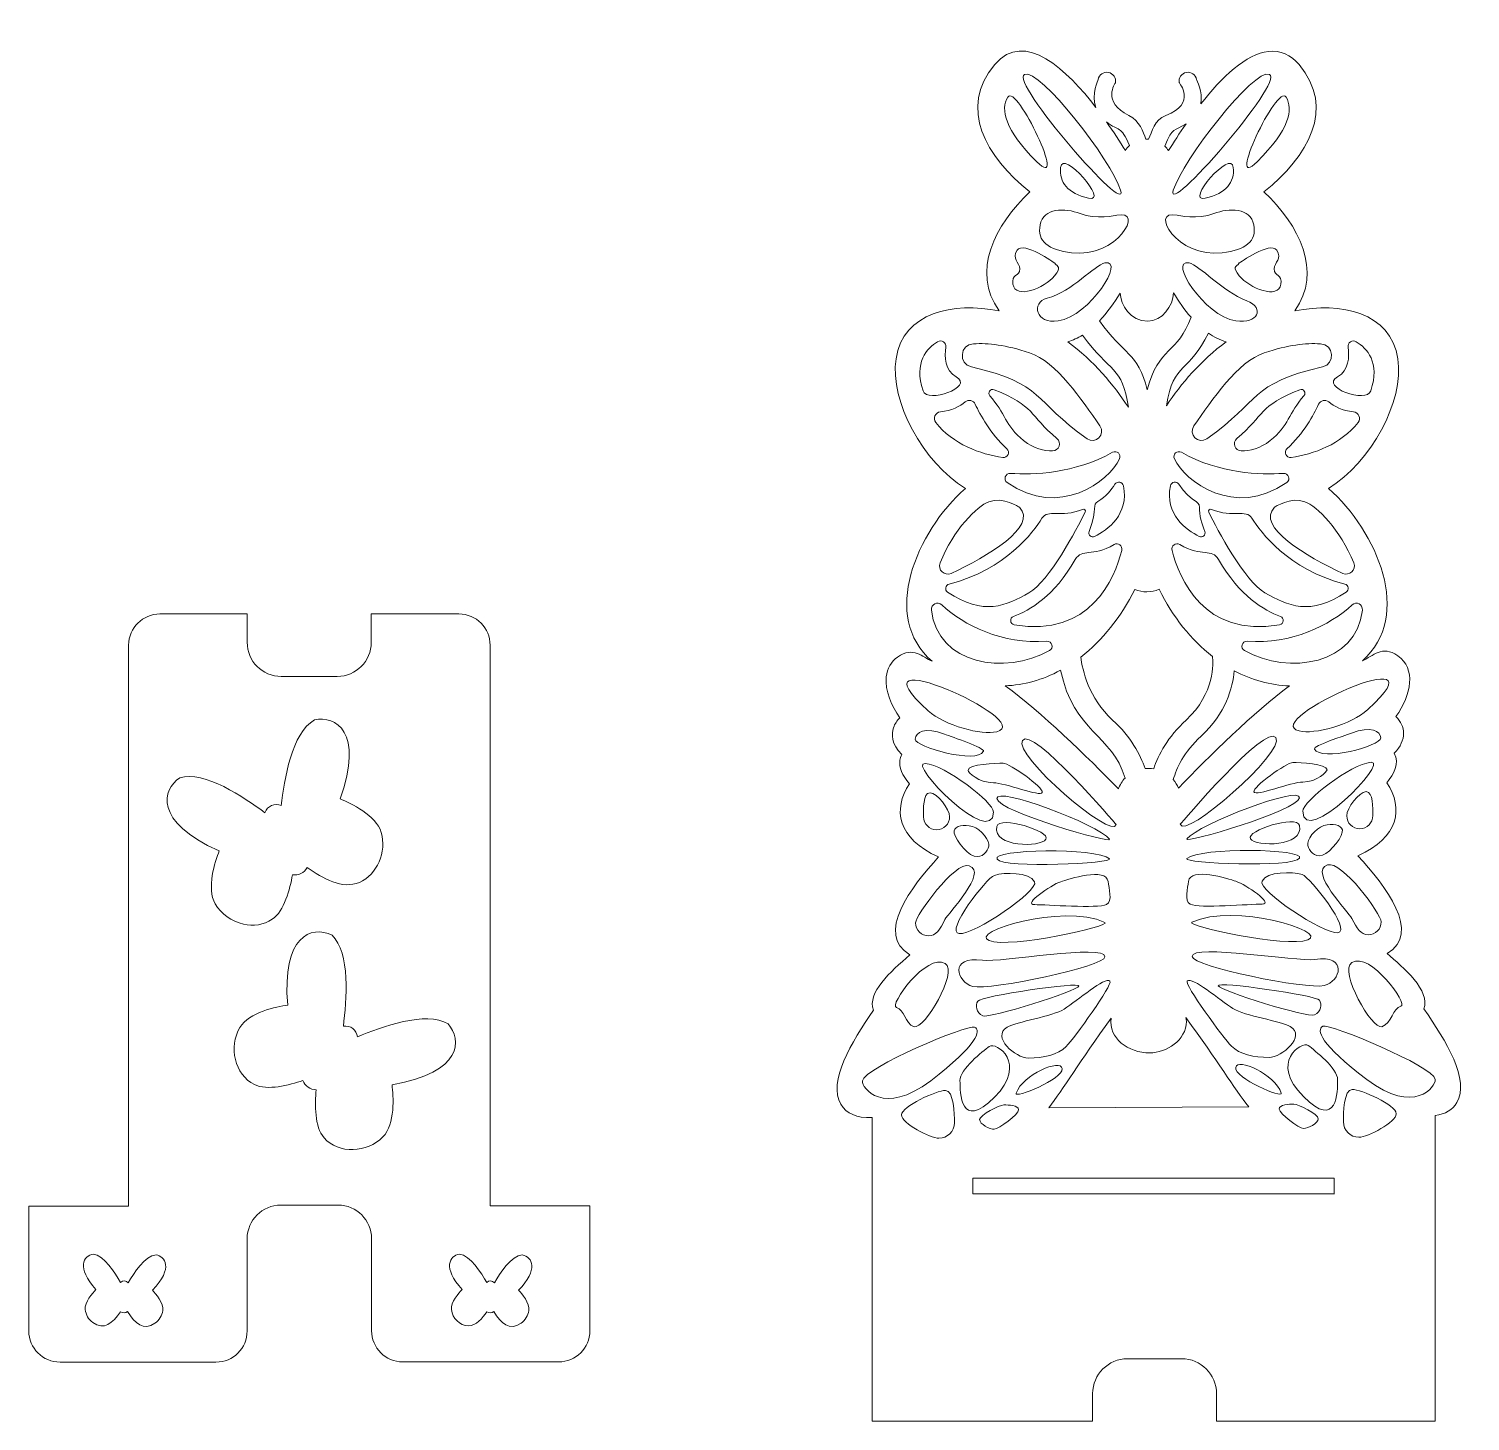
# Model space of a CAD drawing. Header units: inches. Extents: x 107 to 762, y 69 to 702.
import ezdxf

# ---------------------------------------------------------------- set-up
doc = ezdxf.new("R2010")
doc.units = ezdxf.units.IN
doc.header["$MEASUREMENT"] = 0
doc.layers.add('_U+0421_U+043B_U+043E_U+0439 1', color=7, linetype='Continuous')

# ---------------------------------------------------------------- blocks, each defined once
blk = doc.blocks.new('block 2')
at = {"layer": '_U+0421_U+043B_U+043E_U+0439 1', "color": 1, "lineweight": 9, "true_color": 0xff0000}
blk.add_lwpolyline([(700.39, 172.83), (535.99, 172.83), (535.99, 179.93), (700.29, 179.93), (700.29, 172.83), (700.39, 172.83)], dxfattribs=at)
for points, knots in [([(741.02, 256.84), (744.23, 265.17), (731.69, 275.68), (724.32, 282.01), (740.25, 291.39), (723.63, 312.9), (711.05, 326.42), (729.52, 334.76), (732.12, 347.99), (724.15, 359.71), (727.43, 363.62), (730.01, 368.57), (727.62, 373.07), (733.4, 379.15), (732.8, 385.4), (728.37, 389.77), (735.39, 399.71), (737.53, 411.62), (729.23, 417.4), (721.92, 422.49), (718, 417.16), (713.08, 415.18), (736.35, 435.49), (719.78, 474.02), (697.66, 493.52), (716.87, 505.38), (732.23, 533.07), (729.23, 552.46), (725.94, 573.72), (703.28, 578.31), (682.35, 574.28), (695.12, 592.24), (684.33, 613.16), (668.29, 628.42), (688.51, 644.29), (700.98, 666.53), (684.35, 686.26), (680.58, 690.74), (675.74, 692.81), (670.37, 692.24), (660.24, 691.17), (649.08, 680.41), (639.56, 668.31), (640.72, 674), (637.69, 679.12), (637.64, 679.42), (637.26, 681.6), (635.17, 683.05), (633.01, 682.66), (630.83, 682.28), (629.38, 680.2), (629.76, 678.03), (629.78, 677.95), (638, 668.5), (623.63, 663.09), (618.53, 661.18), (617.27, 655.6), (615.89, 652.3), (615.42, 652.32), (616.02, 652.32), (614.67, 652.32), (613.29, 655.62), (611.83, 660.72), (606.94, 663.09), (594.25, 669.25), (600.76, 677.73), (600.81, 678.03), (601.19, 680.2), (599.74, 682.28), (597.56, 682.66), (595.39, 683.05), (593.31, 681.6), (592.93, 679.42), (592.87, 679.09), (589.61, 673.03), (591.9, 666.7), (579.05, 683.43), (559.53, 702.49), (545.86, 686.26), (529.23, 666.53), (541.71, 644.28), (561.92, 628.42), (545.88, 613.16), (535.09, 592.24), (547.87, 574.27), (526.99, 578.3), (504.28, 573.76), (500.99, 552.46), (497.99, 533.07), (513.35, 505.38), (532.56, 493.52), (510.19, 473.8), (493.78, 435.02), (517.45, 414.89), (512.91, 416.84), (508.87, 421.86), (501.73, 416.84), (498.75, 414.74), (496.94, 411.62), (496.52, 407.82), (495.81, 401.44), (499, 394.44), (502.74, 389.21), (501.49, 387.98), (500.42, 386.44), (499.84, 384.71), (498.84, 381.75), (498.86, 377.42), (503.57, 372.52), (503.09, 371.61), (502.86, 370.73), (502.75, 369.96), (502.29, 366.72), (503.72, 363.17), (507.1, 359.18), (499.33, 347.61), (501.59, 334.31), (520.37, 325.94), (507.84, 312.35), (491.35, 290.77), (507.32, 281.47), (498.32, 273.66), (487.68, 264.07), (490.75, 256.22), (480.62, 241.68), (469.81, 223.71), (475.95, 213.52), (478.55, 209.2), (482.8, 207.16), (490.17, 207.42), (490.17, 207.42), (490.17, 69.38), (490.17, 69.38), (490.17, 69.38), (590.41, 69.38), (590.41, 69.38), (590.41, 69.38), (590.41, 81.92), (590.41, 81.92), (590.41, 90.67), (597.52, 97.78), (606.27, 97.78), (606.27, 97.78), (630.89, 97.78), (630.89, 97.78), (639.64, 97.78), (646.76, 90.67), (646.76, 81.92), (646.76, 81.92), (646.76, 69.38), (646.76, 69.38), (646.76, 69.38), (746.21, 69.38), (746.21, 69.38), (746.21, 69.38), (746.21, 208.32), (746.21, 208.32), (750.81, 209.02), (754.1, 210.98), (756.03, 214.21), (762.11, 224.44), (751.21, 242.36), (741.02, 256.84)], [0, 0, 0, 0, 1, 1, 1, 2, 2, 2, 3, 3, 3, 4, 4, 4, 5, 5, 5, 6, 6, 6, 7, 7, 7, 8, 8, 8, 9, 9, 9, 10, 10, 10, 11, 11, 11, 12, 12, 12, 13, 13, 13, 14, 14, 14, 15, 15, 15, 16, 16, 16, 17, 17, 17, 18, 18, 18, 19, 19, 19, 20, 20, 20, 21, 21, 21, 22, 22, 22, 23, 23, 23, 24, 24, 24, 25, 25, 25, 26, 26, 26, 27, 27, 27, 28, 28, 28, 29, 29, 29, 30, 30, 30, 31, 31, 31, 32, 32, 32, 33, 33, 33, 34, 34, 34, 35, 35, 35, 36, 36, 36, 37, 37, 37, 38, 38, 38, 39, 39, 39, 40, 40, 40, 41, 41, 41, 42, 42, 42, 43, 43, 43, 44, 44, 44, 45, 45, 45, 46, 46, 46, 47, 47, 47, 48, 48, 48, 49, 49, 49, 50, 50, 50, 51, 51, 51, 52, 52, 52, 53, 53, 53, 54, 54, 54, 54]), ([(559.37, 681.75), (566.34, 684.85), (599.04, 642.46), (603.11, 629.1), (607.17, 615.75), (552.4, 678.65), (559.37, 681.75)], [0, 0, 0, 0, 1, 1, 1, 2, 2, 2, 2]), ([(670.84, 681.75), (677.81, 678.65), (623.04, 615.75), (627.1, 629.1), (631.17, 642.46), (663.88, 684.85), (670.84, 681.75)], [0, 0, 0, 0, 1, 1, 1, 2, 2, 2, 2]), ([(551.82, 671.49), (555.69, 678.07), (579.69, 627.36), (564.98, 642.07), (550.27, 656.78), (548.44, 665.75), (551.82, 671.49)], [0, 0, 0, 0, 1, 1, 1, 2, 2, 2, 2]), ([(678.39, 671.49), (681.77, 665.75), (679.94, 656.78), (665.23, 642.07), (650.52, 627.36), (674.52, 678.07), (678.39, 671.49)], [0, 0, 0, 0, 1, 1, 1, 2, 2, 2, 2]), ([(607.22, 649.44), (606.47, 648.76), (605.82, 648), (605.28, 647.15), (602.8, 651.16), (599.87, 655.67), (596.64, 660.26), (602.48, 655.48), (603.08, 658.95), (607.22, 649.44)], [0, 0, 0, 0, 1, 1, 1, 2, 2, 2, 3, 3, 3, 3]), ([(632.87, 659.26), (629.9, 655), (627.2, 650.82), (624.89, 647.09), (624.42, 647.84), (623.87, 648.53), (623.24, 649.15), (627.03, 658.28), (627.34, 655.66), (632.87, 659.26)], [0, 0, 0, 0, 1, 1, 1, 2, 2, 2, 3, 3, 3, 3]), ([(575.82, 639.36), (576.59, 648.27), (598.27, 623.1), (588.59, 625.43), (578.92, 627.75), (575.25, 632.81), (575.82, 639.36)], [0, 0, 0, 0, 1, 1, 1, 2, 2, 2, 2]), ([(654.39, 639.36), (654.96, 632.81), (651.3, 627.75), (641.62, 625.43), (631.94, 623.1), (653.62, 648.27), (654.39, 639.36)], [0, 0, 0, 0, 1, 1, 1, 2, 2, 2, 2]), ([(584.72, 618.46), (591.69, 615.75), (601.37, 617.69), (601.37, 617.69), (614.53, 620.78), (601.37, 597.94), (580.85, 600.65), (570.38, 602.04), (564.98, 605.69), (566.53, 613.43), (568.08, 621.17), (577.75, 621.17), (584.72, 618.46)], [0, 0, 0, 0, 1, 1, 1, 2, 2, 2, 3, 3, 3, 4, 4, 4, 4]), ([(645.49, 618.46), (652.46, 621.17), (662.14, 621.17), (663.68, 613.43), (665.23, 605.69), (659.83, 602.04), (649.36, 600.65), (628.84, 597.94), (615.68, 620.78), (628.84, 617.69), (628.84, 617.69), (638.52, 615.75), (645.49, 618.46)], [0, 0, 0, 0, 1, 1, 1, 2, 2, 2, 3, 3, 3, 4, 4, 4, 4]), ([(557.24, 593.3), (557.24, 596.42), (553.37, 597.94), (556.08, 601.82), (559.06, 606.07), (573.11, 596.01), (573.11, 596.01), (574.66, 594.07), (576.36, 594.27), (573.11, 590.2), (568.46, 584.4), (555.3, 579.37), (554.14, 586.33), (553.37, 590.98), (557.24, 589.82), (557.24, 593.3)], [0, 0, 0, 0, 1, 1, 1, 2, 2, 2, 3, 3, 3, 4, 4, 4, 5, 5, 5, 5]), ([(674.13, 601.82), (676.84, 597.94), (672.97, 596.42), (672.97, 593.3), (672.97, 589.82), (676.84, 590.98), (676.07, 586.33), (674.91, 579.36), (661.75, 584.4), (657.1, 590.2), (653.85, 594.27), (655.55, 594.07), (657.1, 596.01), (657.1, 596.01), (671.16, 606.07), (674.13, 601.82)], [0, 0, 0, 0, 1, 1, 1, 2, 2, 2, 3, 3, 3, 4, 4, 4, 5, 5, 5, 5]), ([(595.95, 596.01), (605.62, 597.94), (589.23, 571.93), (574.66, 569.69), (564.59, 568.14), (562.17, 577.95), (569.7, 580), (581.29, 583.15), (591.25, 595.07), (595.95, 596.01)], [0, 0, 0, 0, 1, 1, 1, 2, 2, 2, 3, 3, 3, 3]), ([(634.27, 596.01), (638.96, 595.07), (649.34, 583.23), (660.51, 578.83), (668.95, 575.51), (665.62, 568.14), (655.55, 569.69), (640.99, 571.93), (624.59, 597.94), (634.27, 596.01)], [0, 0, 0, 0, 1, 1, 1, 2, 2, 2, 3, 3, 3, 3]), ([(615.46, 569.51), (621.9, 569.51), (627.09, 576.53), (627.21, 582.44), (629.52, 578.61), (632.19, 574.78), (635.19, 571.36), (629.38, 554.94), (620.17, 557.88), (615.28, 538.36), (610.98, 555.53), (604.51, 554.11), (593.5, 569.71), (597.1, 573.48), (600.25, 577.9), (602.93, 582.33), (603.1, 577.05), (607.48, 569.51), (615.46, 569.51)], [0, 0, 0, 0, 1, 1, 1, 2, 2, 2, 3, 3, 3, 4, 4, 4, 5, 5, 5, 6, 6, 6, 6]), ([(643.03, 564.17), (645.57, 562.39), (648.27, 561.01), (651.12, 560.17), (639.69, 551.76), (630.54, 541.06), (624.02, 531.13), (627.09, 551.21), (634.63, 546.22), (643.03, 564.17)], [0, 0, 0, 0, 1, 1, 1, 2, 2, 2, 3, 3, 3, 3]), ([(513.3, 537.89), (508.96, 550.86), (515.1, 557.3), (519.91, 560.21), (521.7, 561.3), (523.93, 559.84), (523.64, 557.76), (523.02, 553.41), (523.19, 547.09), (528.39, 544.21), (536.74, 539.57), (514.98, 531.99), (513.3, 537.89)], [0, 0, 0, 0, 1, 1, 1, 2, 2, 2, 3, 3, 3, 4, 4, 4, 4]), ([(536.21, 559.27), (543.01, 559.63), (550.8, 558.78), (561.72, 555.16), (573.83, 551.15), (585.46, 533.75), (593.72, 521.94), (596.42, 518.08), (591.73, 513.38), (587.88, 516.08), (562.93, 533.55), (568.79, 541.08), (535.28, 548.75), (529.23, 550.14), (530.01, 558.95), (536.21, 559.27)], [0, 0, 0, 0, 1, 1, 1, 2, 2, 2, 3, 3, 3, 4, 4, 4, 5, 5, 5, 5]), ([(585.82, 563.25), (598.34, 545.88), (604, 549.26), (606.65, 530.43), (600.1, 540.55), (590.79, 551.56), (579.09, 560.17), (581.44, 560.86), (583.69, 561.9), (585.82, 563.25)], [0, 0, 0, 0, 1, 1, 1, 2, 2, 2, 3, 3, 3, 3]), ([(694, 559.27), (700.2, 558.95), (700.98, 550.14), (694.93, 548.75), (661.42, 541.08), (667.28, 533.55), (642.34, 516.08), (638.48, 513.38), (633.79, 518.08), (636.49, 521.94), (644.75, 533.75), (656.38, 551.15), (668.49, 555.16), (679.41, 558.78), (687.21, 559.63), (694, 559.27)], [0, 0, 0, 0, 1, 1, 1, 2, 2, 2, 3, 3, 3, 4, 4, 4, 5, 5, 5, 5]), ([(701.82, 544.21), (707.02, 547.09), (707.19, 553.41), (706.57, 557.76), (706.28, 559.84), (708.52, 561.3), (710.3, 560.21), (715.11, 557.3), (721.25, 550.86), (716.92, 537.89), (715.23, 531.99), (693.47, 539.57), (701.82, 544.21)], [0, 0, 0, 0, 1, 1, 1, 2, 2, 2, 3, 3, 3, 4, 4, 4, 4]), ([(543.68, 535.66), (542.5, 537), (543.89, 539.04), (545.55, 538.39), (564.21, 531.09), (561.47, 526.91), (574.18, 516.17), (576.41, 514.29), (575.11, 510.59), (572.19, 510.58), (568.42, 510.57), (563.67, 511.56), (559.01, 515.28), (550.62, 521.98), (550.64, 527.75), (543.68, 535.66)], [0, 0, 0, 0, 1, 1, 1, 2, 2, 2, 3, 3, 3, 4, 4, 4, 5, 5, 5, 5]), ([(656.03, 516.17), (668.78, 526.94), (665.98, 531.08), (684.66, 538.39), (686.32, 539.04), (687.71, 537), (686.53, 535.66), (679.57, 527.75), (679.59, 521.98), (671.21, 515.28), (666.54, 511.56), (661.79, 510.57), (658.02, 510.58), (655.1, 510.59), (653.8, 514.29), (656.03, 516.17)], [0, 0, 0, 0, 1, 1, 1, 2, 2, 2, 3, 3, 3, 4, 4, 4, 5, 5, 5, 5]), ([(519.02, 523.54), (517.57, 525.38), (518.83, 528.08), (521.16, 528.3), (526.3, 528.8), (530.08, 530.98), (532.46, 532.85), (533.98, 534.06), (536.23, 533.55), (537.04, 531.78), (539.26, 526.93), (543.85, 518.5), (551.42, 511.58), (553.07, 510.07), (551.76, 507.31), (549.54, 507.61), (539.33, 509.02), (526.84, 513.61), (519.02, 523.54)], [0, 0, 0, 0, 1, 1, 1, 2, 2, 2, 3, 3, 3, 4, 4, 4, 5, 5, 5, 6, 6, 6, 6]), ([(711.19, 523.54), (703.38, 513.61), (690.88, 509.02), (680.67, 507.62), (678.45, 507.31), (677.14, 510.07), (678.79, 511.58), (686.36, 518.51), (690.95, 526.93), (693.17, 531.78), (693.98, 533.55), (696.23, 534.06), (697.76, 532.86), (700.13, 530.98), (703.91, 528.8), (709.05, 528.31), (711.38, 528.08), (712.64, 525.38), (711.19, 523.54)], [0, 0, 0, 0, 1, 1, 1, 2, 2, 2, 3, 3, 3, 4, 4, 4, 5, 5, 5, 6, 6, 6, 6]), ([(599.44, 509.92), (601.37, 511.01), (603.56, 509.01), (602.63, 507), (597.85, 496.68), (575.34, 479.7), (551.55, 496.15), (549.62, 497.48), (550.71, 500.51), (553.05, 500.35), (563.32, 499.68), (582.2, 500.18), (599.44, 509.92)], [0, 0, 0, 0, 1, 1, 1, 2, 2, 2, 3, 3, 3, 4, 4, 4, 4]), ([(677.16, 500.35), (679.5, 500.51), (680.59, 497.48), (678.66, 496.15), (654.88, 479.7), (632.36, 496.68), (627.58, 507), (626.65, 509.02), (628.84, 511.01), (630.77, 509.92), (648.02, 500.18), (666.89, 499.68), (677.16, 500.35)], [0, 0, 0, 0, 1, 1, 1, 2, 2, 2, 3, 3, 3, 4, 4, 4, 4]), ([(591.33, 471.64), (589.84, 470.88), (588.22, 472.35), (588.81, 473.91), (592.97, 484.99), (589.93, 485.93), (592.81, 487.63), (596.4, 489.74), (598.94, 492.86), (600.57, 495.41), (601.58, 496.99), (604.05, 496.54), (604.42, 494.7), (607.07, 481.71), (597.25, 474.65), (591.33, 471.64)], [0, 0, 0, 0, 1, 1, 1, 2, 2, 2, 3, 3, 3, 4, 4, 4, 5, 5, 5, 5]), ([(625.79, 494.7), (626.17, 496.54), (628.63, 496.99), (629.64, 495.41), (634.95, 487.11), (639.05, 488.4), (638.94, 484.86), (638.83, 481.52), (640.21, 477.09), (641.4, 473.91), (641.99, 472.35), (640.37, 470.88), (638.88, 471.64), (632.96, 474.65), (623.15, 481.71), (625.79, 494.7)], [0, 0, 0, 0, 1, 1, 1, 2, 2, 2, 3, 3, 3, 4, 4, 4, 5, 5, 5, 5]), ([(521.04, 459.66), (527.12, 474.93), (537.81, 485.31), (543.24, 487.47), (549.6, 490), (557.08, 484.95), (557.08, 484.95), (565.88, 476.12), (542.24, 462.43), (526.08, 454.89), (523.02, 453.47), (519.79, 456.53), (521.04, 459.66)], [0, 0, 0, 0, 1, 1, 1, 2, 2, 2, 3, 3, 3, 4, 4, 4, 4]), ([(709.17, 459.66), (710.42, 456.53), (707.19, 453.47), (704.13, 454.89), (687.97, 462.43), (664.33, 476.12), (673.13, 484.95), (673.13, 484.95), (680.62, 490), (686.97, 487.47), (692.41, 485.31), (703.09, 474.93), (709.17, 459.66)], [0, 0, 0, 0, 1, 1, 1, 2, 2, 2, 3, 3, 3, 4, 4, 4, 4]), ([(585.81, 483.98), (586.62, 484.32), (587.41, 483.44), (587.01, 482.66), (583.05, 474.8), (570.65, 451.29), (561.45, 446.05), (551.13, 440.16), (540.76, 435.38), (524.47, 446.32), (523, 447.3), (523.38, 449.55), (525.09, 450), (550.97, 456.72), (563.51, 473.68), (567.36, 479.92), (570.07, 484.32), (575.75, 479.86), (585.81, 483.98)], [0, 0, 0, 0, 1, 1, 1, 2, 2, 2, 3, 3, 3, 4, 4, 4, 5, 5, 5, 6, 6, 6, 6]), ([(668.76, 446.05), (659.56, 451.29), (647.16, 474.8), (643.2, 482.66), (642.8, 483.44), (643.59, 484.32), (644.4, 483.98), (654.47, 479.86), (660.14, 484.33), (662.85, 479.92), (666.7, 473.68), (679.24, 456.72), (705.12, 450), (706.83, 449.55), (707.21, 447.3), (705.74, 446.32), (689.45, 435.38), (679.08, 440.16), (668.76, 446.05)], [0, 0, 0, 0, 1, 1, 1, 2, 2, 2, 3, 3, 3, 4, 4, 4, 5, 5, 5, 6, 6, 6, 6]), ([(554.42, 435.32), (561.82, 437.97), (572.96, 444.59), (582.53, 461.14), (585.68, 466.58), (589.95, 462.02), (600.17, 467.99), (601.99, 469.05), (604.18, 467.35), (603.66, 465.31), (600.46, 452.7), (589.46, 425.53), (554.76, 431.51), (552.77, 431.85), (552.51, 434.64), (554.42, 435.32)], [0, 0, 0, 0, 1, 1, 1, 2, 2, 2, 3, 3, 3, 4, 4, 4, 5, 5, 5, 5]), ([(630.04, 467.99), (640.27, 462.01), (644.53, 466.59), (647.68, 461.14), (657.25, 444.59), (668.39, 437.97), (675.79, 435.32), (677.7, 434.64), (677.44, 431.86), (675.45, 431.51), (640.75, 425.53), (629.75, 452.71), (626.55, 465.31), (626.03, 467.35), (628.22, 469.05), (630.04, 467.99)], [0, 0, 0, 0, 1, 1, 1, 2, 2, 2, 3, 3, 3, 4, 4, 4, 5, 5, 5, 5]), ([(644.89, 417.08), (645.21, 414.4), (646.14, 400.36), (632.96, 388.2), (624.53, 380.42), (620.29, 372.44), (618.17, 366.02), (616.86, 366.19), (615.4, 366.18), (614.24, 366.1), (612.11, 372.5), (607.87, 380.45), (599.47, 388.2), (588.58, 398.25), (585.74, 410.88), (585, 416.84), (594.79, 424.39), (603.23, 434.91), (609.58, 447.61), (613.12, 446.08), (617.15, 446.12), (620.61, 447.66), (626.9, 435.07), (635.23, 424.62), (644.89, 417.08)], [0, 0, 0, 0, 1, 1, 1, 2, 2, 2, 3, 3, 3, 4, 4, 4, 5, 5, 5, 6, 6, 6, 7, 7, 7, 8, 8, 8, 8]), ([(517.14, 438.2), (516.86, 440.77), (519.87, 442.31), (521.77, 440.56), (531.88, 431.25), (549.19, 422.57), (569.53, 423.98), (571.95, 424.15), (572.86, 420.92), (570.75, 419.75), (550.63, 408.58), (519.76, 413.27), (517.14, 438.2)], [0, 0, 0, 0, 1, 1, 1, 2, 2, 2, 3, 3, 3, 4, 4, 4, 4]), ([(713.08, 438.2), (710.48, 413.51), (679.81, 408.46), (659.46, 419.75), (657.35, 420.92), (658.27, 424.15), (660.68, 423.98), (681.02, 422.57), (698.33, 431.25), (708.44, 440.56), (710.34, 442.31), (713.35, 440.77), (713.08, 438.2)], [0, 0, 0, 0, 1, 1, 1, 2, 2, 2, 3, 3, 3, 4, 4, 4, 4]), ([(316.38, 167.23), (316.38, 167.23), (316.38, 422.23), (316.38, 422.23), (316.38, 430.03), (310.08, 436.43), (302.18, 436.43), (285.16, 436.43), (279.52, 436.43), (262.34, 436.43), (262.34, 436.43), (262.34, 423.53), (262.34, 423.53), (262.34, 414.97), (255.4, 408.03), (246.84, 408.03), (246.84, 408.03), (221.38, 408.03), (221.38, 408.03), (212.82, 408.03), (205.88, 414.97), (205.88, 423.53), (205.88, 423.53), (205.88, 436.43), (205.88, 436.43), (205.88, 436.43), (166.18, 436.43), (166.18, 436.43), (158.38, 436.43), (151.98, 430.13), (151.98, 422.23), (151.98, 422.23), (151.98, 167.13), (151.98, 167.13), (151.98, 167.13), (106.58, 167.13), (106.58, 167.13), (106.58, 167.13), (106.58, 110.43), (106.58, 110.43), (106.58, 102.63), (112.88, 96.23), (120.78, 96.23), (120.78, 96.23), (191.68, 96.23), (191.68, 96.23), (199.48, 96.23), (205.88, 102.53), (205.88, 110.43), (205.88, 110.43), (205.88, 152.34), (205.88, 152.34), (205.88, 160.78), (212.72, 167.63), (221.17, 167.63), (221.17, 167.63), (247.2, 167.63), (247.2, 167.63), (255.64, 167.63), (262.48, 160.78), (262.48, 152.34), (262.48, 152.34), (262.48, 110.53), (262.48, 110.53), (262.48, 102.73), (268.78, 96.33), (276.68, 96.33), (276.68, 96.33), (347.58, 96.33), (347.58, 96.33), (355.38, 96.33), (361.78, 102.63), (361.78, 110.53), (361.78, 110.53), (361.78, 167.23), (361.78, 167.23), (361.78, 167.23), (316.38, 167.23), (316.38, 167.23), (316.38, 167.23), (316.38, 167.23), (316.38, 167.23)], [0, 0, 0, 0, 1, 1, 1, 2, 2, 2, 3, 3, 3, 4, 4, 4, 5, 5, 5, 6, 6, 6, 7, 7, 7, 8, 8, 8, 9, 9, 9, 10, 10, 10, 11, 11, 11, 12, 12, 12, 13, 13, 13, 14, 14, 14, 15, 15, 15, 16, 16, 16, 17, 17, 17, 18, 18, 18, 19, 19, 19, 20, 20, 20, 21, 21, 21, 22, 22, 22, 23, 23, 23, 24, 24, 24, 25, 25, 25, 26, 26, 26, 27, 27, 27, 27]), ([(546.78, 382.88), (539.95, 381.18), (523.27, 385.57), (515.59, 392.45), (477.43, 426.65), (565.62, 387.54), (546.78, 382.88)], [0, 0, 0, 0, 1, 1, 1, 2, 2, 2, 2]), ([(715.5, 392.94), (707.85, 386.02), (691.2, 381.56), (684.35, 383.21), (665.5, 387.78), (753.49, 427.33), (715.5, 392.94)], [0, 0, 0, 0, 1, 1, 1, 2, 2, 2, 2]), ([(605.15, 361.78), (603.82, 360.37), (602.78, 358.7), (602.12, 356.84), (588.04, 371.4), (566.99, 391.99), (550.62, 403.76), (559.01, 404.05), (567.56, 406.36), (575.85, 410.86), (581.84, 382.24), (599.23, 381.95), (605.15, 361.78)], [0, 0, 0, 0, 1, 1, 1, 2, 2, 2, 3, 3, 3, 4, 4, 4, 4]), ([(629.4, 357.17), (628.84, 358.61), (628.07, 359.95), (627.1, 361.12), (628.51, 366.31), (631.85, 373.58), (639.74, 380.85), (650.99, 391.23), (654.13, 402.88), (654.84, 410.6), (662.74, 406.4), (671.25, 403.99), (679.97, 403.75), (663.78, 391.91), (643.21, 371.58), (629.4, 357.17)], [0, 0, 0, 0, 1, 1, 1, 2, 2, 2, 3, 3, 3, 4, 4, 4, 5, 5, 5, 5]), ([(191.37, 304.61), (187.26, 311.68), (191.29, 323.86), (193.17, 328.65), (162.92, 342.25), (167.44, 356.56), (175.2, 361.92), (186.36, 365.33), (204.53, 353.07), (213.96, 346.07), (215.07, 349.17), (218.45, 350.58), (221.39, 349.28), (222.71, 360.92), (226.21, 382.47), (236.46, 388.26), (246.09, 390.28), (259.01, 383.11), (248.19, 352.32), (252.96, 350.37), (264.57, 344.91), (266.86, 337.06), (269.41, 328.3), (265.07, 317.91), (256.92, 314.36), (249.32, 311.04), (240.11, 316.26), (233.18, 321.09), (231.85, 318.67), (229.18, 317.4), (226.51, 317.82), (225.34, 311.34), (222.71, 301.31), (217.31, 297.61), (213.42, 294.95), (208.67, 294.38), (204.15, 295.4), (198.8, 296.61), (194.02, 300.05), (191.37, 304.61)], [0, 0, 0, 0, 1, 1, 1, 2, 2, 2, 3, 3, 3, 4, 4, 4, 5, 5, 5, 6, 6, 6, 7, 7, 7, 8, 8, 8, 9, 9, 9, 10, 10, 10, 11, 11, 11, 12, 12, 12, 13, 13, 13, 13]), ([(630.28, 340.78), (630.28, 340.78), (669.25, 386.93), (673.72, 380.26), (678.19, 373.59), (631.78, 333.36), (630.28, 340.78)], [0, 0, 0, 0, 1, 1, 1, 2, 2, 2, 2]), ([(509.72, 379.55), (509.72, 382.61), (514.15, 385.21), (523.03, 381.8), (526.5, 380.47), (541.49, 375.49), (540.75, 374), (537.8, 368.06), (509.73, 375.84), (509.72, 379.55)], [0, 0, 0, 0, 1, 1, 1, 2, 2, 2, 3, 3, 3, 3]), ([(558.45, 378.96), (562.88, 385.65), (601.06, 340.71), (601.06, 340.71), (599.6, 333.28), (554.01, 372.27), (558.45, 378.96)], [0, 0, 0, 0, 1, 1, 1, 2, 2, 2, 2]), ([(691.25, 375), (690.5, 376.48), (704.65, 380.91), (708.11, 382.26), (716.97, 385.71), (721.42, 383.13), (721.43, 380.07), (721.44, 376.36), (694.23, 369.07), (691.25, 375)], [0, 0, 0, 0, 1, 1, 1, 2, 2, 2, 3, 3, 3, 3]), ([(514.19, 368.46), (523.32, 367.79), (545.42, 350.78), (545.32, 346.35), (544.92, 329.32), (505.67, 369.09), (514.19, 368.46)], [0, 0, 0, 0, 1, 1, 1, 2, 2, 2, 2]), ([(567.49, 355.28), (566.75, 353.05), (550.39, 359.68), (545.28, 359.66), (538.62, 359.65), (533.75, 364.51), (533.75, 365.25), (533.74, 368.22), (546.73, 368.54), (549.7, 368.55), (552.67, 368.56), (568.22, 357.51), (567.49, 355.28)], [0, 0, 0, 0, 1, 1, 1, 2, 2, 2, 3, 3, 3, 4, 4, 4, 4]), ([(663.78, 355.52), (663.04, 357.74), (678.54, 368.87), (681.51, 368.88), (684.48, 368.88), (696.99, 368.47), (697, 365.5), (697, 364.76), (692.62, 360.03), (685.97, 360.01), (680.86, 360), (664.53, 353.29), (663.78, 355.52)], [0, 0, 0, 0, 1, 1, 1, 2, 2, 2, 3, 3, 3, 4, 4, 4, 4]), ([(686, 346.69), (685.88, 351.13), (707.89, 368.24), (717.02, 368.96), (725.53, 369.64), (686.48, 329.66), (686, 346.69)], [0, 0, 0, 0, 1, 1, 1, 2, 2, 2, 2]), ([(519.43, 338.29), (516.16, 338.28), (513.49, 340.93), (513.48, 344.21), (513.47, 347.49), (513.16, 355.14), (516.44, 355.15), (519.72, 355.16), (525.35, 347.52), (525.36, 344.24), (525.36, 340.96), (522.71, 338.3), (519.43, 338.29)], [0, 0, 0, 0, 1, 1, 1, 2, 2, 2, 3, 3, 3, 4, 4, 4, 4]), ([(598.11, 334.02), (599.94, 331.68), (547.62, 346.51), (546.86, 352.45), (546.1, 358.38), (592.9, 340.69), (598.11, 334.02)], [0, 0, 0, 0, 1, 1, 1, 2, 2, 2, 2]), ([(633.27, 334.11), (638.45, 340.8), (685.16, 358.73), (684.43, 352.79), (683.7, 346.85), (631.45, 331.76), (633.27, 334.11)], [0, 0, 0, 0, 1, 1, 1, 2, 2, 2, 2]), ([(717.84, 344.72), (717.85, 341.44), (715.2, 338.77), (711.92, 338.76), (708.64, 338.76), (705.98, 341.41), (705.97, 344.68), (705.96, 347.96), (711.55, 355.63), (714.83, 355.64), (718.11, 355.65), (717.84, 347.99), (717.84, 344.72)], [0, 0, 0, 0, 1, 1, 1, 2, 2, 2, 3, 3, 3, 4, 4, 4, 4]), ([(536.49, 326.35), (532.5, 327.52), (526.72, 335.57), (527.38, 337.82), (528.04, 340.08), (531.81, 340.96), (535.8, 339.79), (539.79, 338.62), (543.8, 333.06), (543.14, 330.8), (542.47, 328.55), (540.47, 325.18), (536.49, 326.35)], [0, 0, 0, 0, 1, 1, 1, 2, 2, 2, 3, 3, 3, 4, 4, 4, 4]), ([(546.89, 339.83), (548.06, 344.95), (571.39, 337.67), (569.17, 333.95), (566.95, 330.23), (544.69, 330.18), (546.89, 339.83)], [0, 0, 0, 0, 1, 1, 1, 2, 2, 2, 2]), ([(684.46, 340.17), (686.71, 330.53), (664.44, 330.47), (662.21, 334.18), (659.97, 337.89), (683.27, 345.28), (684.46, 340.17)], [0, 0, 0, 0, 1, 1, 1, 2, 2, 2, 2]), ([(695.55, 340.19), (699.53, 341.38), (703.3, 340.51), (703.98, 338.26), (704.65, 336.01), (698.91, 327.93), (694.93, 326.74), (690.95, 325.55), (688.93, 328.91), (688.26, 331.16), (687.59, 333.42), (691.57, 339), (695.55, 340.19)], [0, 0, 0, 0, 1, 1, 1, 2, 2, 2, 3, 3, 3, 4, 4, 4, 4]), ([(598.13, 325.12), (600.44, 323.11), (549.9, 320.54), (546.93, 324.99), (543.95, 329.44), (592.18, 330.3), (598.13, 325.12)], [0, 0, 0, 0, 1, 1, 1, 2, 2, 2, 2]), ([(633.29, 325.2), (639.21, 330.41), (687.45, 329.79), (684.5, 325.33), (681.54, 320.87), (630.99, 323.18), (633.29, 325.2)], [0, 0, 0, 0, 1, 1, 1, 2, 2, 2, 2]), ([(534.28, 321.91), (542.97, 319.03), (524.7, 300.4), (523.24, 297.47), (521.03, 293.02), (519.13, 290.04), (515.85, 290.03), (512.57, 290.03), (509.9, 292.68), (509.9, 295.96), (509.89, 299.23), (527.62, 324.11), (534.28, 321.91)], [0, 0, 0, 0, 1, 1, 1, 2, 2, 2, 3, 3, 3, 4, 4, 4, 4]), ([(564.05, 304.25), (558.39, 304.24), (571.45, 313.18), (575.9, 314.67), (579.41, 315.85), (596.66, 321.4), (597.42, 314.72), (597.75, 311.77), (599.67, 305.82), (596.7, 304.33), (592.83, 302.39), (569.24, 304.27), (564.05, 304.25)], [0, 0, 0, 0, 1, 1, 1, 2, 2, 2, 3, 3, 3, 4, 4, 4, 4]), ([(667.48, 304.51), (662.28, 304.49), (638.7, 302.5), (634.82, 304.43), (631.85, 305.9), (633.74, 311.86), (634.06, 314.82), (634.78, 321.5), (652.06, 316.03), (655.58, 314.87), (660.03, 313.4), (673.13, 304.52), (667.48, 304.51)], [0, 0, 0, 0, 1, 1, 1, 2, 2, 2, 3, 3, 3, 4, 4, 4, 4]), ([(721.67, 296.48), (721.67, 293.2), (719.02, 290.53), (715.74, 290.53), (712.47, 290.52), (710.55, 293.49), (708.32, 297.92), (706.84, 300.85), (688.48, 319.39), (697.16, 322.31), (703.81, 324.54), (721.66, 299.76), (721.67, 296.48)], [0, 0, 0, 0, 1, 1, 1, 2, 2, 2, 3, 3, 3, 4, 4, 4, 4]), ([(545.72, 317.56), (550.17, 319.06), (561.78, 319.09), (564.02, 314.64), (566.05, 310.61), (536.4, 290.34), (529.72, 291.06), (523.04, 291.79), (542.13, 316.36), (545.72, 317.56)], [0, 0, 0, 0, 1, 1, 1, 2, 2, 2, 3, 3, 3, 3]), ([(701.88, 291.5), (695.2, 290.74), (665.44, 310.85), (667.45, 314.9), (669.67, 319.36), (681.28, 319.39), (685.74, 317.91), (689.33, 316.73), (708.55, 292.26), (701.88, 291.5)], [0, 0, 0, 0, 1, 1, 1, 2, 2, 2, 3, 3, 3, 3]), ([(543.31, 287.88), (533.65, 291.56), (576.66, 305.03), (595.98, 296.17), (599.42, 294.59), (552.96, 284.19), (543.31, 287.88)], [0, 0, 0, 0, 1, 1, 1, 2, 2, 2, 2]), ([(688.3, 288.23), (678.66, 284.5), (632.15, 294.67), (635.59, 296.27), (654.86, 305.22), (697.94, 291.97), (688.3, 288.23)], [0, 0, 0, 0, 1, 1, 1, 2, 2, 2, 2]), ([(271.76, 222.3), (272.4, 217.21), (273.32, 204.46), (267.61, 198.64), (260.52, 191.39), (247.52, 190.65), (240.85, 198.23), (236.48, 203.18), (236.67, 213.6), (237.3, 220.1), (234.56, 220.08), (232.15, 221.77), (231.21, 224.3), (225.01, 222.16), (215.01, 219.55), (209.16, 222.43), (200.12, 226.9), (197.43, 239.63), (202.58, 248.38), (206.72, 255.41), (219.27, 257.84), (224.34, 258.55), (221.52, 290.03), (235.02, 295.02), (244.48, 290.4), (252.89, 282.36), (251.11, 260.59), (249.63, 248.99), (252.87, 249.54), (255.73, 247.29), (256.04, 244.1), (266.91, 248.69), (287.25, 256.1), (297.26, 250.04), (303.51, 242.89), (304.18, 228.01), (271.76, 222.3)], [0, 0, 0, 0, 1, 1, 1, 2, 2, 2, 3, 3, 3, 4, 4, 4, 5, 5, 5, 6, 6, 6, 7, 7, 7, 8, 8, 8, 9, 9, 9, 10, 10, 10, 11, 11, 11, 12, 12, 12, 12]), ([(523.29, 277.49), (529.47, 273.58), (513.71, 247.28), (509.25, 248.75), (504.79, 250.22), (504.86, 256.73), (501.15, 257.46), (497.44, 258.2), (515.12, 282.67), (523.29, 277.49)], [0, 0, 0, 0, 1, 1, 1, 2, 2, 2, 3, 3, 3, 3]), ([(540.36, 278.96), (548.28, 277.85), (596, 286.52), (596.02, 280.58), (596.03, 276.13), (543.96, 265.16), (535.94, 267.08), (528.58, 268.84), (524.77, 281.15), (540.36, 278.96)], [0, 0, 0, 0, 1, 1, 1, 2, 2, 2, 3, 3, 3, 3]), ([(635.62, 280.68), (635.61, 286.62), (683.38, 278.18), (691.29, 279.33), (706.87, 281.6), (703.12, 269.27), (695.77, 267.47), (687.76, 265.51), (635.64, 276.23), (635.62, 280.68)], [0, 0, 0, 0, 1, 1, 1, 2, 2, 2, 3, 3, 3, 3]), ([(730.61, 258.03), (726.9, 257.28), (726.45, 250.25), (722, 248.75), (717.55, 247.25), (702.21, 274.01), (708.36, 277.95), (716.51, 283.16), (734.32, 258.78), (730.61, 258.03)], [0, 0, 0, 0, 1, 1, 1, 2, 2, 2, 3, 3, 3, 3]), ([(538.18, 260.4), (539.66, 262.63), (584.91, 269.42), (584.18, 267.2), (583.44, 264.97), (543.39, 252.25), (540.42, 253.73), (537.45, 255.21), (536.88, 258.45), (538.18, 260.4)], [0, 0, 0, 0, 1, 1, 1, 2, 2, 2, 3, 3, 3, 3]), ([(551.57, 248.56), (555.64, 251.02), (572.19, 253.44), (577.52, 256.79), (583.45, 260.52), (596.04, 271.68), (598.27, 269.46), (599.76, 267.98), (582.01, 243.44), (578.31, 239.72), (574.6, 236), (568.09, 234.5), (561.25, 234.49), (555.31, 234.47), (544.16, 244.09), (551.57, 248.56)], [0, 0, 0, 0, 1, 1, 1, 2, 2, 2, 3, 3, 3, 4, 4, 4, 5, 5, 5, 5]), ([(670.62, 234.76), (663.78, 234.74), (657.26, 236.21), (653.54, 239.91), (649.82, 243.61), (631.95, 268.06), (633.42, 269.54), (635.65, 271.78), (648.29, 260.67), (654.24, 256.98), (659.58, 253.66), (676.15, 251.32), (680.23, 248.88), (687.66, 244.45), (676.55, 234.77), (670.62, 234.76)], [0, 0, 0, 0, 1, 1, 1, 2, 2, 2, 3, 3, 3, 4, 4, 4, 5, 5, 5, 5]), ([(647.53, 267.35), (646.78, 269.58), (692.07, 263.01), (693.56, 260.79), (694.87, 258.84), (694.32, 255.59), (691.35, 254.1), (688.39, 252.61), (648.28, 265.13), (647.53, 267.35)], [0, 0, 0, 0, 1, 1, 1, 2, 2, 2, 3, 3, 3, 3]), ([(485.7, 224.13), (486.42, 230.07), (533.75, 250), (536.72, 248.52), (539.7, 247.05), (538.25, 240.59), (516.77, 224.21), (495.28, 207.83), (485.29, 220.84), (485.7, 224.13)], [0, 0, 0, 0, 1, 1, 1, 2, 2, 2, 3, 3, 3, 3]), ([(598.83, 252.56), (597.43, 243.56), (606.63, 236.84), (616.4, 236.84), (623.79, 236.84), (633.03, 242.55), (633.03, 251.15), (633.03, 251.15), (632.76, 252.9), (632.76, 252.9), (647.43, 233.17), (654.61, 220.92), (661.39, 212.25), (661.39, 212.25), (570.42, 211.81), (570.42, 211.81), (577.19, 220.51), (584.16, 232.6), (598.83, 252.56)], [0, 0, 0, 0, 1, 1, 1, 2, 2, 2, 3, 3, 3, 4, 4, 4, 5, 5, 5, 6, 6, 6, 6]), ([(715.15, 224.7), (693.59, 240.97), (692.11, 247.42), (695.07, 248.92), (698.04, 250.41), (745.47, 230.71), (746.22, 224.78), (746.64, 221.48), (736.72, 208.43), (715.15, 224.7)], [0, 0, 0, 0, 1, 1, 1, 2, 2, 2, 3, 3, 3, 3]), ([(530.08, 224.24), (530.07, 229.44), (540.4, 237.58), (543.36, 239.81), (546.32, 242.05), (561.26, 232.26), (545.71, 216.64), (530.16, 201.01), (530.09, 219), (530.08, 224.24)], [0, 0, 0, 0, 1, 1, 1, 2, 2, 2, 3, 3, 3, 3]), ([(686.25, 216.98), (670.62, 232.53), (685.51, 242.39), (688.48, 240.17), (691.46, 237.95), (701.82, 229.86), (701.84, 224.67), (701.85, 219.42), (701.87, 201.44), (686.25, 216.98)], [0, 0, 0, 0, 1, 1, 1, 2, 2, 2, 3, 3, 3, 3]), ([(555.58, 218.54), (558.69, 227.02), (575.93, 234.34), (576.57, 229.68), (577.2, 225.03), (554.53, 215.67), (555.58, 218.54)], [0, 0, 0, 0, 1, 1, 1, 2, 2, 2, 2]), ([(655.46, 230.16), (656.19, 234.79), (673.28, 227.12), (676.21, 218.58), (677.21, 215.69), (654.73, 225.52), (655.46, 230.16)], [0, 0, 0, 0, 1, 1, 1, 2, 2, 2, 2]), ([(520.51, 198.03), (516.61, 198.02), (503.5, 204.75), (503.49, 208.64), (503.48, 212.54), (519.54, 219.78), (523.43, 219.79), (527.33, 219.8), (527.53, 208.99), (527.54, 205.09), (527.55, 201.2), (524.4, 198.04), (520.51, 198.03)], [0, 0, 0, 0, 1, 1, 1, 2, 2, 2, 3, 3, 3, 4, 4, 4, 4]), ([(711.54, 198.5), (707.65, 198.49), (704.48, 201.64), (704.47, 205.53), (704.46, 209.43), (704.61, 220.24), (708.51, 220.25), (712.4, 220.26), (728.5, 213.09), (728.51, 209.2), (728.52, 205.3), (715.43, 198.51), (711.54, 198.5)], [0, 0, 0, 0, 1, 1, 1, 2, 2, 2, 3, 3, 3, 4, 4, 4, 4]), ([(556.75, 210.99), (556.75, 208.95), (547.72, 202.09), (545.67, 202.09), (543.62, 202.08), (539.01, 204.46), (539, 206.51), (539, 208.56), (548.03, 213.19), (550.08, 213.2), (552.13, 213.2), (556.74, 213.04), (556.75, 210.99)], [0, 0, 0, 0, 1, 1, 1, 2, 2, 2, 3, 3, 3, 4, 4, 4, 4]), ([(681.89, 213.52), (683.94, 213.53), (693, 208.94), (693, 206.89), (693.01, 204.84), (688.41, 202.44), (686.36, 202.44), (684.31, 202.43), (675.24, 209.24), (675.24, 211.29), (675.23, 213.33), (679.84, 213.52), (681.89, 213.52)], [0, 0, 0, 0, 1, 1, 1, 2, 2, 2, 3, 3, 3, 4, 4, 4, 4]), ([(167.47, 119.66), (167.17, 117.41), (165.84, 115.27), (163.92, 113.91), (158.75, 110.26), (154.78, 113.82), (151.49, 119.26), (150.55, 118.55), (149.28, 118.51), (148.31, 119.14), (144.8, 113.99), (140.71, 110.48), (135.64, 114.25), (133.75, 115.66), (132.48, 117.84), (132.23, 120.09), (131.85, 123.57), (135.56, 127.64), (137.12, 129.19), (128.02, 139.36), (131.49, 144.53), (135.88, 145.36), (140.84, 144.75), (145.84, 136.78), (148.31, 132.4), (149.28, 133.42), (150.85, 133.39), (151.78, 132.36), (154.34, 136.72), (159.45, 144.53), (164.48, 145.02), (168.4, 144.18), (172.61, 139.28), (162.82, 128.89), (164.35, 127.3), (167.94, 123.13), (167.47, 119.66)], [0, 0, 0, 0, 1, 1, 1, 2, 2, 2, 3, 3, 3, 4, 4, 4, 5, 5, 5, 6, 6, 6, 7, 7, 7, 8, 8, 8, 9, 9, 9, 10, 10, 10, 11, 11, 11, 12, 12, 12, 12]), ([(334.01, 119.66), (333.7, 117.41), (332.38, 115.27), (330.45, 113.91), (325.28, 110.26), (321.31, 113.83), (318.03, 119.26), (317.08, 118.55), (315.82, 118.51), (314.84, 119.14), (312.87, 116.24), (309.99, 112.7), (306.51, 112.72), (302.67, 112.75), (299.19, 116.17), (298.77, 120.09), (298.39, 123.57), (302.09, 127.64), (303.66, 129.19), (294.55, 139.38), (298.03, 144.54), (302.41, 145.36), (307.38, 144.75), (312.39, 136.74), (314.84, 132.4), (315.82, 133.43), (317.39, 133.38), (318.31, 132.36), (320.88, 136.74), (325.97, 144.53), (331.01, 145.02), (335.73, 144.01), (338.36, 138.45), (329.35, 128.89), (330.88, 127.3), (334.48, 123.13), (334.01, 119.66)], [0, 0, 0, 0, 1, 1, 1, 2, 2, 2, 3, 3, 3, 4, 4, 4, 5, 5, 5, 6, 6, 6, 7, 7, 7, 8, 8, 8, 9, 9, 9, 10, 10, 10, 11, 11, 11, 12, 12, 12, 12])]:
    blk.add_open_spline(points, degree=3, knots=knots, dxfattribs=at)

msp = doc.modelspace()

# ---------------------------------------------------------------- block references
at = {"layer": '_U+0421_U+043B_U+043E_U+0439 1'}
msp.add_blockref('block 2', (0, 0), dxfattribs=at)

doc.saveas('drawing.dxf')
